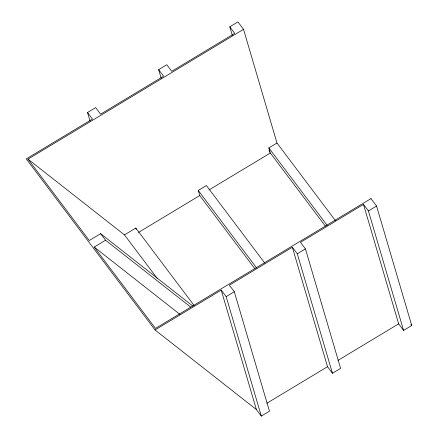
<?xml version="1.0" encoding="UTF-8"?>
<svg xmlns="http://www.w3.org/2000/svg" width="438" height="438" viewBox="0 0 438 438"><rect width="100%" height="100%" fill="white"/><g stroke="black" fill="none" stroke-linecap="round" stroke-linejoin="round"><path stroke-width="0.66" d="M90.036 121.03L87.523 112.495L95.67 107.589L100.603 114.143L163.588 76.201L158.655 69.653L166.801 64.747L171.734 71.295L234.724 33.359L229.791 26.806L237.933 21.9L243.528 29.33L276.986 143.018L335.371 220.566M192.78 306.053L100.614 233.673L89.275 240.5L28.016 159.136L243.605 29.28M371.057 198.567L155.468 328.423L94.208 247.054L105.547 240.227L190.749 307.137M28.016 159.136L124.463 234.883L135.807 228.056L194.187 305.598M254.845 268.708L199.75 195.534L198.25 190.442L206.397 185.537L264.776 263.079M325.434 226.194L270.339 153.015L268.844 147.924L276.986 143.018M138.474 232.441L199.75 195.534M209.063 189.922L270.339 153.015M87.523 112.495L92.456 119.048L26.269 158.912L155.041 329.951L221.228 290.087L226.161 296.641L261.316 416.1L269.463 411.194L234.303 291.735L229.37 285.182L292.36 247.24L297.293 253.794L332.453 373.253L340.594 368.347L305.439 248.888L300.506 242.334L363.491 204.398L368.424 210.952L403.584 330.411L411.731 325.505L376.57 206.046L370.981 198.617M226.161 296.641L234.303 291.735M297.293 253.794L305.439 248.888M368.424 210.952L376.57 206.046M266.862 403.234L327.52 366.705L292.36 247.24M337.994 360.392L398.651 323.857L363.491 204.398M94.208 247.054L179.941 314.391M155.041 329.951L256.383 409.546L261.316 416.1M410.904 324.41L411.731 325.505M268.844 147.924L327.224 225.471M398.651 323.857L403.584 330.411M198.25 190.442L256.635 267.985M327.52 366.705L332.453 373.253M124.463 234.883L157.357 278.573M100.614 233.673L105.547 240.227M269.107 150.196L269.688 152.161M229.791 26.806L232.299 35.341M158.655 69.653L161.168 78.183M221.228 290.087L256.383 409.546M135.807 228.056L136.18 229.326"/></g></svg>
